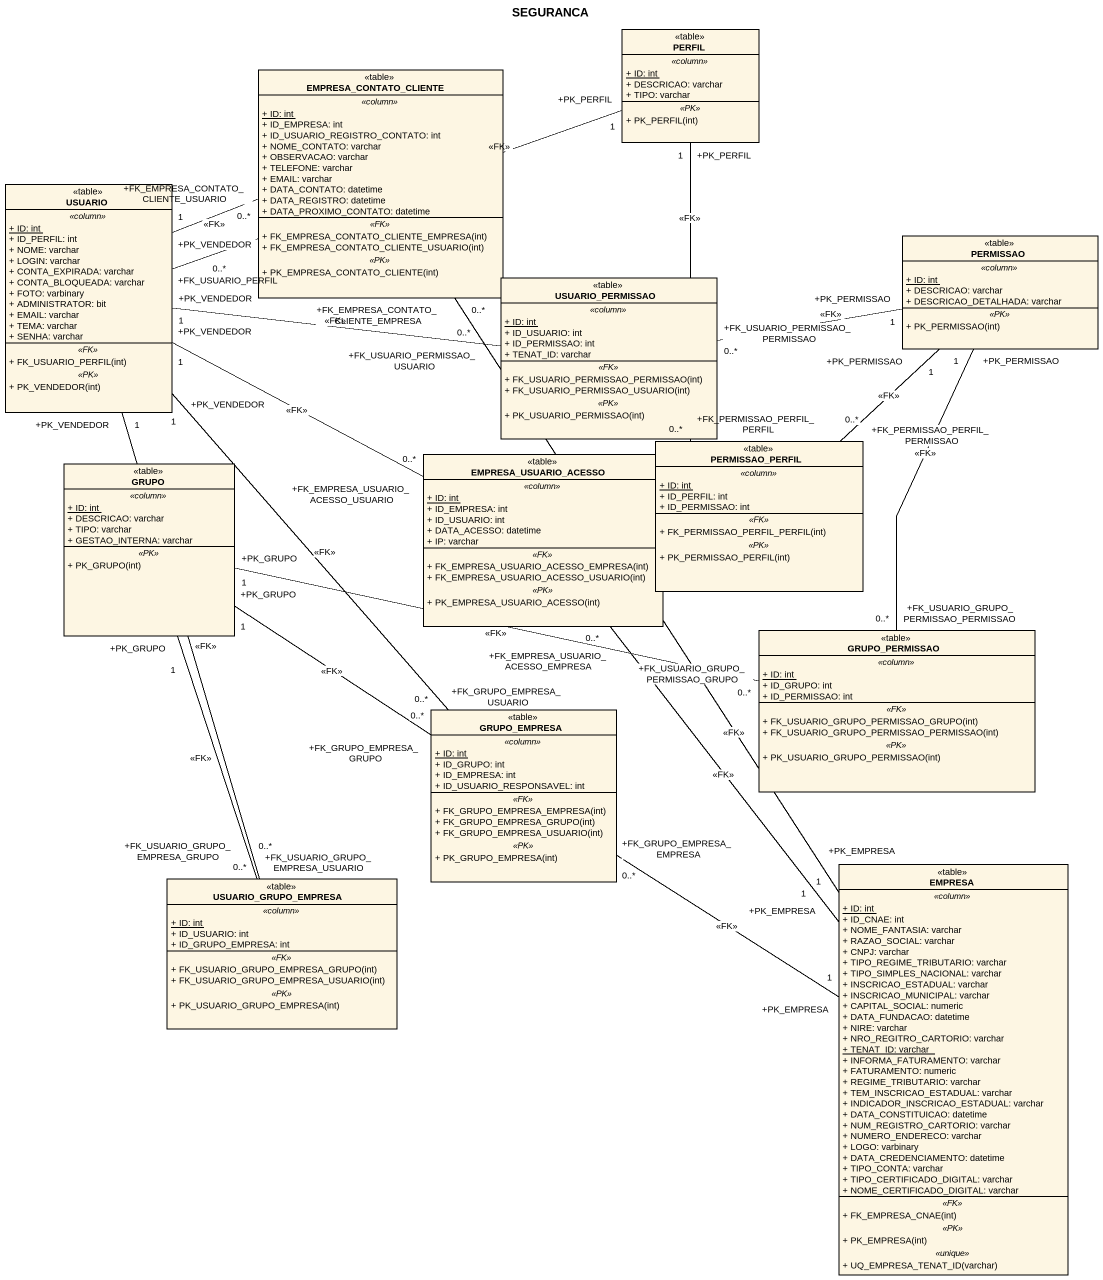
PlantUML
@startuml
title SEGURANCA
hide circle
hide empty members
skinparam classAttributeIconSize 0
class PERFIL <<table>> {
  .. <<column>> ..
  {static} + ID: int
  + DESCRICAO: varchar
  + TIPO: varchar
  .. <<PK>> ..
  + PK_PERFIL(int)
}
class EMPRESA_CONTATO_CLIENTE <<table>> {
  .. <<column>> ..
  {static} + ID: int
  + ID_EMPRESA: int
  + ID_USUARIO_REGISTRO_CONTATO: int
  + NOME_CONTATO: varchar
  + OBSERVACAO: varchar
  + TELEFONE: varchar
  + EMAIL: varchar
  + DATA_CONTATO: datetime
  + DATA_REGISTRO: datetime
  + DATA_PROXIMO_CONTATO: datetime
  .. <<FK>> ..
  + FK_EMPRESA_CONTATO_CLIENTE_EMPRESA(int)
  + FK_EMPRESA_CONTATO_CLIENTE_USUARIO(int)
  .. <<PK>> ..
  + PK_EMPRESA_CONTATO_CLIENTE(int)
}
class USUARIO <<table>> {
  .. <<column>> ..
  {static} + ID: int
  + ID_PERFIL: int
  + NOME: varchar
  + LOGIN: varchar
  + CONTA_EXPIRADA: varchar
  + CONTA_BLOQUEADA: varchar
  + FOTO: varbinary
  + ADMINISTRATOR: bit
  + EMAIL: varchar
  + TEMA: varchar
  + SENHA: varchar
  .. <<FK>> ..
  + FK_USUARIO_PERFIL(int)
  .. <<PK>> ..
  + PK_VENDEDOR(int)
}
class PERMISSAO <<table>> {
  .. <<column>> ..
  {static} + ID: int
  + DESCRICAO: varchar
  + DESCRICAO_DETALHADA: varchar
  .. <<PK>> ..
  + PK_PERMISSAO(int)
}
class USUARIO_PERMISSAO <<table>> {
  .. <<column>> ..
  {static} + ID: int
  + ID_USUARIO: int
  + ID_PERMISSAO: int
  + TENAT_ID: varchar
  .. <<FK>> ..
  + FK_USUARIO_PERMISSAO_PERMISSAO(int)
  + FK_USUARIO_PERMISSAO_USUARIO(int)
  .. <<PK>> ..
  + PK_USUARIO_PERMISSAO(int)
}
class PERMISSAO_PERFIL <<table>> {
  .. <<column>> ..
  {static} + ID: int
  + ID_PERFIL: int
  + ID_PERMISSAO: int
  .. <<FK>> ..
  + FK_PERMISSAO_PERFIL_PERFIL(int)
  .. <<PK>> ..
  + PK_PERMISSAO_PERFIL(int)
}
class GRUPO <<table>> {
  .. <<column>> ..
  {static} + ID: int
  + DESCRICAO: varchar
  + TIPO: varchar
  + GESTAO_INTERNA: varchar
  .. <<PK>> ..
  + PK_GRUPO(int)
}
class EMPRESA_USUARIO_ACESSO <<table>> {
  .. <<column>> ..
  {static} + ID: int
  + ID_EMPRESA: int
  + ID_USUARIO: int
  + DATA_ACESSO: datetime
  + IP: varchar
  .. <<FK>> ..
  + FK_EMPRESA_USUARIO_ACESSO_EMPRESA(int)
  + FK_EMPRESA_USUARIO_ACESSO_USUARIO(int)
  .. <<PK>> ..
  + PK_EMPRESA_USUARIO_ACESSO(int)
}
class GRUPO_PERMISSAO <<table>> {
  .. <<column>> ..
  {static} + ID: int
  + ID_GRUPO: int
  + ID_PERMISSAO: int
  .. <<FK>> ..
  + FK_USUARIO_GRUPO_PERMISSAO_GRUPO(int)
  + FK_USUARIO_GRUPO_PERMISSAO_PERMISSAO(int)
  .. <<PK>> ..
  + PK_USUARIO_GRUPO_PERMISSAO(int)
}
class GRUPO_EMPRESA <<table>> {
  .. <<column>> ..
  {static} + ID: int
  + ID_GRUPO: int
  + ID_EMPRESA: int
  + ID_USUARIO_RESPONSAVEL: int
  .. <<FK>> ..
  + FK_GRUPO_EMPRESA_EMPRESA(int)
  + FK_GRUPO_EMPRESA_GRUPO(int)
  + FK_GRUPO_EMPRESA_USUARIO(int)
  .. <<PK>> ..
  + PK_GRUPO_EMPRESA(int)
}
class EMPRESA <<table>> {
  .. <<column>> ..
  {static} + ID: int
  + ID_CNAE: int
  + NOME_FANTASIA: varchar
  + RAZAO_SOCIAL: varchar
  + CNPJ: varchar
  + TIPO_REGIME_TRIBUTARIO: varchar
  + TIPO_SIMPLES_NACIONAL: varchar
  + INSCRICAO_ESTADUAL: varchar
  + INSCRICAO_MUNICIPAL: varchar
  + CAPITAL_SOCIAL: numeric
  + DATA_FUNDACAO: datetime
  + NIRE: varchar
  + NRO_REGITRO_CARTORIO: varchar
  {static} + TENAT_ID: varchar
  + INFORMA_FATURAMENTO: varchar
  + FATURAMENTO: numeric
  + REGIME_TRIBUTARIO: varchar
  + TEM_INSCRICAO_ESTADUAL: varchar
  + INDICADOR_INSCRICAO_ESTADUAL: varchar
  + DATA_CONSTITUICAO: datetime
  + NUM_REGISTRO_CARTORIO: varchar
  + NUMERO_ENDERECO: varchar
  + LOGO: varbinary
  + DATA_CREDENCIAMENTO: datetime
  + TIPO_CONTA: varchar
  + TIPO_CERTIFICADO_DIGITAL: varchar
  + NOME_CERTIFICADO_DIGITAL: varchar
  .. <<FK>> ..
  + FK_EMPRESA_CNAE(int)
  .. <<PK>> ..
  + PK_EMPRESA(int)
  .. <<unique>> ..
  + UQ_EMPRESA_TENAT_ID(varchar)
}
class USUARIO_GRUPO_EMPRESA <<table>> {
  .. <<column>> ..
  {static} + ID: int
  + ID_USUARIO: int
  + ID_GRUPO_EMPRESA: int
  .. <<FK>> ..
  + FK_USUARIO_GRUPO_EMPRESA_GRUPO(int)
  + FK_USUARIO_GRUPO_EMPRESA_USUARIO(int)
  .. <<PK>> ..
  + PK_USUARIO_GRUPO_EMPRESA(int)
}
EMPRESA_CONTATO_CLIENTE "+FK_EMPRESA_CONTATO_CLIENTE_USUARIO\n0..*" -left- "+PK_VENDEDOR\n1" USUARIO : <<FK>>
EMPRESA_CONTATO_CLIENTE "+FK_EMPRESA_CONTATO_CLIENTE_EMPRESA\n0..*" -- "+PK_EMPRESA\n1" EMPRESA : <<FK>>
USUARIO "+FK_USUARIO_PERFIL\n0..*" -right- "+PK_PERFIL\n1" PERFIL : <<FK>>
USUARIO_PERMISSAO "+FK_USUARIO_PERMISSAO_USUARIO\n0..*" -left- "+PK_VENDEDOR\n1" USUARIO : <<FK>>
USUARIO_PERMISSAO "+FK_USUARIO_PERMISSAO_PERMISSAO\n0..*" -right- "+PK_PERMISSAO\n1" PERMISSAO : <<FK>>
PERMISSAO_PERFIL "+FK_PERMISSAO_PERFIL_PERFIL\n0..*" -up- "+PK_PERFIL\n1" PERFIL : <<FK>>
PERMISSAO_PERFIL "+FK_PERMISSAO_PERFIL_PERMISSAO\n0..*" -up- "+PK_PERMISSAO\n1" PERMISSAO : <<FK>>
EMPRESA_USUARIO_ACESSO "+FK_EMPRESA_USUARIO_ACESSO_USUARIO\n0..*" -left- "+PK_VENDEDOR\n1" USUARIO : <<FK>>
EMPRESA_USUARIO_ACESSO "+FK_EMPRESA_USUARIO_ACESSO_EMPRESA\n0..*" -- "+PK_EMPRESA\n1" EMPRESA : <<FK>>
GRUPO_PERMISSAO "+FK_USUARIO_GRUPO_PERMISSAO_PERMISSAO\n0..*" -up- "+PK_PERMISSAO\n1" PERMISSAO : <<FK>>
GRUPO_PERMISSAO "+FK_USUARIO_GRUPO_PERMISSAO_GRUPO\n0..*" -left- "+PK_GRUPO\n1" GRUPO : <<FK>>
GRUPO_EMPRESA "+FK_GRUPO_EMPRESA_USUARIO\n0..*" -up- "+PK_VENDEDOR\n1" USUARIO : <<FK>>
GRUPO_EMPRESA "+FK_GRUPO_EMPRESA_GRUPO\n0..*" -up- "+PK_GRUPO\n1" GRUPO : <<FK>>
GRUPO_EMPRESA "+FK_GRUPO_EMPRESA_EMPRESA\n0..*" -- "+PK_EMPRESA\n1" EMPRESA : <<FK>>
USUARIO_GRUPO_EMPRESA "+FK_USUARIO_GRUPO_EMPRESA_USUARIO\n0..*" -up- "+PK_VENDEDOR\n1" USUARIO : <<FK>>
USUARIO_GRUPO_EMPRESA "+FK_USUARIO_GRUPO_EMPRESA_GRUPO\n0..*" -up- "+PK_GRUPO\n1" GRUPO : <<FK>>
@enduml
